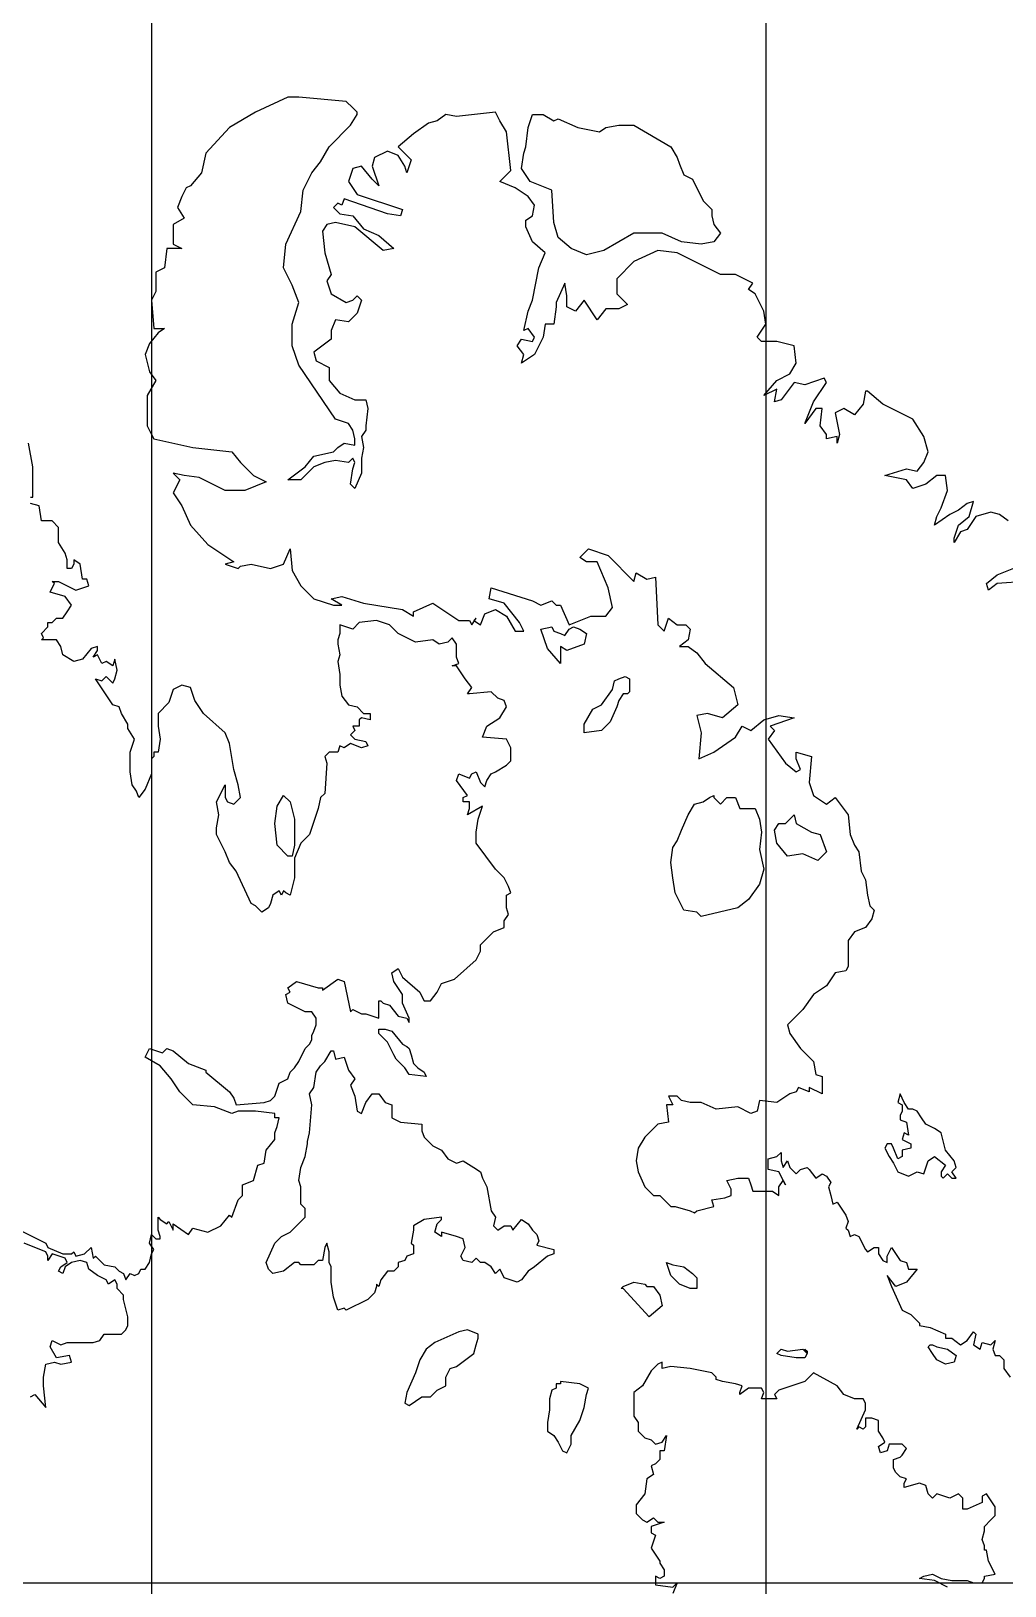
# Model space of a CAD drawing. Header units: millimetres. Extents: x 1844 to 27622, y 2629 to 17869.
# Drawn here: x 8287 to 9930, y 13203 to 15827 of the extents above; entities that cross this region are included whole.
import ezdxf

# ---------------------------------------------------------------- set-up
doc = ezdxf.new("R2010")
doc.units = ezdxf.units.MM
for name, color, linetype in [('COUNTRY', 212, 'Continuous'), ('MINOR_LAKE', 7, 'Continuous'), ('网格线', 251, 'Continuous')]:
    doc.layers.add(name, color=color, linetype=linetype)

msp = doc.modelspace()

# ---------------------------------------------------------------- linework, layer by layer
at = {"layer": 'COUNTRY', "linetype": 'Continuous', "lineweight": -3}
for points in [[(9935.6, 15000.2), (9921, 15011.2), (9906.4, 15014.8), (9880.8, 15007.5), (9866.2, 14985.6), (9855.3, 14982), (9844.3, 14963.7), (9844.3, 14971), (9851.6, 14992.9), (9869.9, 15007.5), (9877.2, 15033.1), (9866.2, 15029.4), (9851.6, 15018.5), (9837, 15011.2), (9811.5, 14992.9), (9815.1, 15007.5), (9822.4, 15022.1), (9833.4, 15051.3), (9829.7, 15076.9), (9815.1, 15076.9), (9796.9, 15062.3), (9775, 15055), (9764, 15069.6), (9727.5, 15076.9), (9764, 15087.8), (9782.3, 15084.2), (9793.2, 15098.8), (9800.5, 15117), (9793.2, 15142.5), (9775, 15171.7), (9723.9, 15197.3), (9698.3, 15219.2), (9694.7, 15219.2), (9691, 15197.3), (9676.4, 15179), (9658.2, 15190), (9643.6, 15182.7), (9650.9, 15146.2), (9647.3, 15131.6), (9647.3, 15142.5), (9629, 15138.9), (9629, 15146.2), (9618.1, 15160.8), (9621.7, 15190), (9610.8, 15190), (9592.5, 15164.4), (9607.1, 15200.9), (9629, 15233.8), (9625.4, 15241.1), (9592.5, 15230.1), (9574.3, 15233.8), (9552.4, 15204.6), (9541.4, 15200.9), (9545.1, 15222.8), (9523.2, 15211.9), (9545.1, 15237.4), (9567, 15248.4), (9577.9, 15266.6), (9574.3, 15295.8), (9545.1, 15303.1), (9519.5, 15303.1), (9512.2, 15310.4), (9526.8, 15332.3), (9523.2, 15354.2), (9508.6, 15383.4), (9497.6, 15390.7), (9504.9, 15401.7), (9475.7, 15416.3), (9450.2, 15416.3), (9377.2, 15452.8), (9344.3, 15456.4), (9304.2, 15438.2), (9275, 15409), (9275, 15383.4), (9293.2, 15365.2), (9278.6, 15357.9), (9256.7, 15357.9), (9242.1, 15339.6), (9220.2, 15372.5), (9205.6, 15354.2), (9191, 15361.5), (9191, 15379.8), (9187.4, 15401.7), (9172.8, 15368.8), (9172.8, 15361.5), (9169.2, 15332.3), (9154.6, 15332.3), (9150.9, 15310.4), (9136.3, 15281.2), (9114.4, 15266.6), (9118.1, 15281.2), (9107.1, 15295.8), (9114.4, 15306.8), (9132.7, 15303.1), (9136.3, 15310.4), (9125.4, 15325), (9118.1, 15321.4), (9125.4, 15354.2), (9132.7, 15372.5), (9143.6, 15427.2), (9154.6, 15452.8), (9132.7, 15471), (9121.7, 15496.6), (9121.7, 15507.5), (9132.7, 15514.8), (9136.3, 15533.1), (9125.4, 15547.7), (9103.5, 15562.3), (9077.9, 15573.2), (9096.2, 15591.5), (9088.9, 15657.1), (9077.9, 15675.4), (9070.6, 15690), (9004.9, 15682.7), (8986.7, 15686.3), (8972.1, 15675.4), (8957.5, 15671.7), (8931.9, 15653.5), (8906.4, 15631.6), (8928.3, 15609.7), (8921, 15587.8), (8917.3, 15598.8), (8906.4, 15617), (8888.1, 15624.3), (8866.2, 15613.3), (8862.6, 15598.8), (8873.5, 15565.9), (8862.6, 15576.9), (8844.3, 15598.8), (8829.7, 15595.1), (8822.4, 15573.2), (8837, 15551.3), (8913.7, 15525.8), (8910, 15514.8), (8888.1, 15518.5), (8815.1, 15544), (8811.5, 15533.1), (8804.2, 15536.7), (8796.9, 15529.4), (8807.8, 15518.5), (8829.7, 15514.8), (8848, 15492.9), (8873.5, 15482), (8899.1, 15460.1), (8880.8, 15456.4), (8833.4, 15496.6), (8800.5, 15503.9), (8785.9, 15500.2), (8778.6, 15489.3), (8782.3, 15452.8), (8793.2, 15416.3), (8785.9, 15405.3), (8793.2, 15383.4), (8818.8, 15368.8), (8829.7, 15372.5), (8837, 15379.8), (8844.3, 15372.5), (8837, 15350.6), (8822.4, 15336), (8800.5, 15339.6), (8793.2, 15321.4), (8793.2, 15306.8), (8764, 15284.9), (8767.7, 15270.3), (8789.6, 15259.3), (8789.6, 15237.4), (8807.8, 15215.5), (8833.4, 15204.6), (8851.6, 15204.6), (8855.3, 15190), (8851.6, 15160.8), (8851.6, 15153.5), (8844.3, 15142.5), (8848, 15124.3), (8844.3, 15106), (8844.3, 15080.5), (8833.4, 15055), (8826.1, 15062.3), (8829.7, 15087.8), (8833.4, 15098.8), (8829.7, 15106), (8822.4, 15098.8), (8800.5, 15102.4), (8782.3, 15098.8), (8764, 15091.5), (8742.1, 15069.6), (8720.2, 15069.6), (8749.4, 15091.5), (8764, 15109.7), (8796.9, 15117), (8804.2, 15124.3), (8815.1, 15131.6), (8833.4, 15127.9), (8833.4, 15138.9), (8829.7, 15153.5), (8822.4, 15164.4), (8800.5, 15171.7), (8738.5, 15263), (8727.5, 15295.8), (8727.5, 15332.3), (8738.5, 15368.8), (8727.5, 15398), (8712.9, 15427.2), (8716.6, 15467.4), (8742.1, 15522.1), (8745.8, 15558.6), (8760.4, 15587.8), (8775, 15606), (8789.6, 15631.6), (8826.1, 15668.1), (8837, 15686.3), (8837, 15690), (8829.7, 15697.3), (8818.8, 15708.2), (8738.5, 15715.5), (8720.2, 15715.5), (8665.5, 15690), (8621.7, 15664.4), (8581.6, 15620.6), (8574.3, 15587.8), (8556, 15565.9), (8548.7, 15562.3), (8541.4, 15547.7), (8534.1, 15529.4), (8545.1, 15511.2), (8526.8, 15500.2), (8526.8, 15467.4), (8541.4, 15460.1), (8515.9, 15460.1), (8512.2, 15427.2), (8497.6, 15419.9), (8497.6, 15387.1), (8490.3, 15372.5), (8494, 15325), (8512.2, 15325), (8501.3, 15317.7), (8486.7, 15299.5), (8479.4, 15281.2), (8486.7, 15252), (8497.6, 15237.4), (8483, 15211.9), (8483, 15160.8), (8490.3, 15146.2), (8494, 15138.9), (8559.7, 15124.3), (8625.4, 15117), (8640, 15098.8), (8661.9, 15076.9), (8683.7, 15065.9), (8647.3, 15051.3), (8614.4, 15051.3), (8570.6, 15073.2), (8545.1, 15076.9), (8526.8, 15080.5), (8537.8, 15069.6), (8526.8, 15047.7), (8541.4, 15025.8), (8556, 14992.9), (8585.2, 14960.1), (8629, 14930.9), (8614.4, 14927.2), (8636.3, 14919.9), (8640, 14923.6), (8658.2, 14927.2), (8691, 14919.9), (8712.9, 14927.2), (8723.9, 14952.8), (8727.5, 14916.3), (8742.1, 14890.7), (8764, 14868.8), (8796.9, 14857.9), (8811.5, 14857.9), (8793.2, 14868.8), (8811.5, 14872.5), (8848, 14861.5), (8913.7, 14850.6), (8931.9, 14839.6), (8931.9, 14846.9), (8964.8, 14861.5), (9008.6, 14832.3), (9026.8, 14832.3), (9030.5, 14825), (9037.8, 14836), (9034.1, 14832.3), (9045.1, 14825), (9052.4, 14843.3), (9070.6, 14850.6), (9088.9, 14839.6), (9103.5, 14814.1), (9118.1, 14814.1), (9110.8, 14828.7), (9085.2, 14861.5), (9059.7, 14868.8), (9063.3, 14887.1), (9132.7, 14865.2), (9147.3, 14857.9), (9165.5, 14865.2), (9172.8, 14857.9), (9180.1, 14857.9), (9194.7, 14825), (9231.2, 14839.6), (9256.7, 14839.6), (9267.7, 14854.2), (9260.4, 14887.1), (9242.1, 14930.9), (9223.9, 14930.9), (9212.9, 14938.2), (9227.5, 14952.8), (9260.4, 14941.8), (9304.2, 14898), (9307.8, 14912.6), (9326.1, 14901.7), (9340.7, 14905.3), (9344.3, 14825), (9355.3, 14814.1), (9362.6, 14836), (9377.2, 14825), (9391.8, 14825), (9399.1, 14817.7), (9395.4, 14799.5), (9380.8, 14788.5), (9395.4, 14788.5), (9410, 14777.6), (9424.6, 14759.3), (9472.1, 14719.2), (9479.4, 14690), (9453.8, 14668.1), (9428.3, 14675.4), (9410, 14671.7), (9417.3, 14642.5), (9413.7, 14598.8), (9439.2, 14609.7), (9475.7, 14635.2), (9486.7, 14653.5), (9501.3, 14646.2), (9523.2, 14664.4), (9548.7, 14671.7), (9574.3, 14668.1), (9534.1, 14653.5), (9541.4, 14646.2), (9530.5, 14631.6), (9559.7, 14591.5), (9577.9, 14576.9), (9585.2, 14580.5), (9577.9, 14598.8), (9577.9, 14609.7), (9603.5, 14602.4), (9599.8, 14558.6), (9607.1, 14536.7), (9629, 14522.1), (9643.6, 14533.1), (9665.5, 14503.9), (9669.2, 14471), (9676.4, 14452.8), (9683.7, 14441.8), (9687.4, 14409), (9694.7, 14394.4), (9698.3, 14368.8), (9702, 14350.6), (9709.3, 14343.3), (9705.6, 14328.7), (9694.7, 14314.1), (9676.4, 14306.8), (9665.5, 14292.2), (9665.5, 14248.4), (9661.9, 14241.1), (9643.6, 14237.4), (9629, 14215.5), (9607.1, 14200.9), (9588.9, 14175.4), (9563.3, 14149.8), (9567, 14135.2), (9585.2, 14109.7), (9607.1, 14087.8), (9610.8, 14065.9), (9621.7, 14062.3), (9621.7, 14033.1), (9599.8, 14044), (9599.8, 14036.7), (9581.6, 14044), (9577.9, 14036.7), (9567, 14033.1), (9545.1, 14018.5), (9515.9, 14022.1), (9512.2, 14003.9), (9501.3, 14000.2), (9479.4, 14011.2), (9442.9, 14007.5), (9417.3, 14018.5), (9399.1, 14018.5), (9384.5, 14022.1), (9377.2, 14029.4), (9362.6, 14029.4), (9369.9, 14014.8), (9358.9, 14014.8), (9362.6, 13985.6), (9344.3, 13982), (9322.4, 13960.1), (9311.5, 13941.8), (9307.8, 13919.9), (9311.5, 13901.7), (9322.4, 13876.1), (9337, 13861.5), (9348, 13861.5), (9366.2, 13843.3), (9373.5, 13843.3), (9399.1, 13836), (9406.4, 13832.3), (9410, 13836), (9439.2, 13843.3), (9435.6, 13854.2), (9457.5, 13857.9), (9468.4, 13861.5), (9468.4, 13872.5), (9461.1, 13887.1), (9479.4, 13890.7), (9497.6, 13890.7), (9501.3, 13879.8), (9504.9, 13868.8), (9537.8, 13868.8), (9548.7, 13861.5), (9548.7, 13876.1), (9556, 13887.1), (9559.7, 13879.8), (9548.7, 13901.7), (9530.5, 13905.3), (9530.5, 13923.6), (9545.1, 13927.2), (9552.4, 13934.5), (9552.4, 13919.9), (9556, 13909), (9563.3, 13919.9), (9567, 13909), (9577.9, 13898), (9585.2, 13905.3), (9596.2, 13909), (9599.8, 13905.3), (9610.8, 13890.7), (9621.7, 13898), (9629, 13894.4), (9636.3, 13883.4), (9632.7, 13876.1), (9636.3, 13861.5), (9640, 13846.9), (9647.3, 13850.6), (9661.9, 13828.7), (9665.5, 13817.7), (9661.9, 13806.8), (9665.5, 13803.1), (9669.2, 13792.2), (9676.4, 13795.8), (9683.7, 13792.2), (9694.7, 13770.3), (9698.3, 13766.6), (9709.3, 13773.9), (9716.6, 13773.9), (9716.6, 13763), (9723.9, 13752), (9731.2, 13748.4), (9731.2, 13759.3), (9738.5, 13773.9), (9753.1, 13752), (9764, 13748.4), (9767.7, 13737.4), (9782.3, 13737.4), (9764, 13715.5), (9745.8, 13708.2), (9731.2, 13726.5), (9738.5, 13708.2), (9756.7, 13668.1), (9771.3, 13660.8), (9785.9, 13646.2), (9785.9, 13642.5)], [(9256.7, 15664.4), (9278.6, 15668.1), (9304.2, 15668.1), (9366.2, 15631.6), (9377.2, 15613.3), (9380.8, 15602.4), (9388.1, 15584.2), (9402.7, 15576.9), (9421, 15540.4), (9435.6, 15525.8), (9435.6, 15514.8), (9439.2, 15500.2), (9450.2, 15485.6), (9439.2, 15471), (9417.3, 15467.4), (9384.5, 15471), (9351.6, 15485.6), (9304.2, 15485.6), (9253.1, 15456.4), (9223.9, 15449.1), (9198.3, 15460.1), (9176.4, 15478.3), (9169.2, 15503.9), (9165.5, 15558.6), (9129, 15573.2), (9114.4, 15595.1), (9118.1, 15620.6), (9121.7, 15631.6), (9125.4, 15664.4), (9132.7, 15686.3), (9150.9, 15686.3), (9169.2, 15675.4), (9176.4, 15679), (9209.3, 15664.4), (9245.8, 15657.1), (9256.7, 15664.4)], [(8285.9, 15040.4), (8289.6, 15040.4), (8289.6, 15065.9), (8289.6, 15091.5), (8282.3, 15131.6)], [(8253.1, 13810.4), (8311.5, 13781.2), (8315.1, 13773.9), (8340.7, 13763), (8355.3, 13763), (8358.9, 13766.6), (8362.6, 13759.3), (8377.2, 13763), (8388.1, 13773.9), (8391.8, 13755.7), (8395.4, 13759.3), (8410, 13744.7), (8428.3, 13741.1), (8435.6, 13733.8), (8442.9, 13730.1), (8446.5, 13719.2), (8453.8, 13730.1), (8461.1, 13726.5), (8468.4, 13730.1), (8472.1, 13737.4), (8479.4, 13737.4), (8486.7, 13748.4), (8490.3, 13763), (8494, 13770.3), (8486.7, 13781.2), (8490.3, 13795.8), (8497.6, 13788.5), (8504.9, 13788.5), (8504.9, 13792.2), (8501.3, 13803.1), (8501.3, 13814.1), (8501.3, 13825), (8504.9, 13821.4), (8515.9, 13814.1), (8519.5, 13817.7), (8526.8, 13803.1), (8526.8, 13810.4), (8526.8, 13814.1), (8552.4, 13795.8), (8559.7, 13806.8), (8585.2, 13799.5), (8607.1, 13810.4), (8621.7, 13828.7), (8625.4, 13825), (8636.3, 13854.2), (8643.6, 13861.5), (8643.6, 13879.8), (8661.9, 13887.1), (8669.2, 13912.6), (8680.1, 13916.3), (8683.7, 13938.2), (8698.3, 13956.4), (8698.3, 13967.4), (8702, 13978.3), (8705.6, 13992.9), (8698.3, 13992.9), (8698.3, 14000.2), (8665.5, 14003.9), (8636.3, 14003.9), (8625.4, 14000.2), (8596.2, 14011.2), (8559.7, 14014.8), (8537.8, 14036.7), (8523.2, 14058.6), (8504.9, 14080.5), (8479.4, 14095.1), (8486.7, 14109.7), (8508.6, 14102.4), (8515.9, 14109.7), (8526.8, 14106), (8552.4, 14084.2), (8581.6, 14073.2), (8581.6, 14069.6), (8621.7, 14036.7), (8629, 14025.8), (8632.7, 14014.8), (8680.1, 14018.5), (8691, 14022.1), (8698.3, 14029.4), (8705.6, 14051.3), (8720.2, 14058.6), (8723.9, 14069.6), (8731.2, 14076.9), (8738.5, 14087.8), (8749.4, 14109.7), (8756.7, 14117), (8760.4, 14124.3), (8760.4, 14131.6), (8764, 14138.9), (8767.7, 14149.8), (8767.7, 14160.8), (8760.4, 14171.7), (8749.4, 14171.7), (8720.2, 14186.3), (8716.6, 14200.9), (8723.9, 14204.6), (8720.2, 14211.9), (8734.8, 14222.8), (8771.3, 14211.9), (8778.6, 14211.9), (8778.6, 14208.2), (8804.2, 14226.5), (8815.1, 14222.8), (8826.1, 14171.7), (8829.7, 14175.4), (8844.3, 14168.1), (8851.6, 14168.1), (8873.5, 14160.8), (8873.5, 14190), (8877.2, 14190), (8880.8, 14186.3), (8891.8, 14182.7), (8906.4, 14164.4), (8921, 14160.8), (8924.6, 14153.5), (8924.6, 14160.8), (8913.7, 14186.3), (8913.7, 14200.9), (8899.1, 14222.8), (8895.4, 14237.4), (8906.4, 14244.7), (8913.7, 14230.1), (8942.9, 14204.6), (8946.5, 14197.3), (8950.2, 14190), (8961.1, 14190), (8972.1, 14204.6), (8979.4, 14219.2), (9001.3, 14226.5), (9037.8, 14259.3), (9045.1, 14273.9), (9045.1, 14284.9), (9059.7, 14299.5), (9067, 14306.8), (9085.2, 14314.1), (9085.2, 14325), (9092.5, 14336), (9088.9, 14346.9), (9088.9, 14368.8), (9096.2, 14372.5), (9092.5, 14383.4), (9085.2, 14398), (9070.6, 14412.6), (9037.8, 14456.4), (9037.8, 14474.7), (9041.4, 14496.6), (9048.7, 14518.5), (9023.2, 14503.9), (9026.8, 14514.8), (9026.8, 14525.8), (9015.9, 14525.8), (9015.9, 14533.1), (9023.2, 14536.7), (9004.9, 14562.3), (9008.6, 14573.2), (9026.8, 14565.9), (9030.5, 14573.2), (9037.8, 14576.9), (9045.1, 14558.6), (9052.4, 14551.3), (9056, 14562.3), (9063.3, 14573.2), (9070.6, 14576.9), (9088.9, 14587.8), (9096.2, 14595.1), (9096.2, 14617), (9088.9, 14631.6), (9048.7, 14635.2), (9056, 14653.5), (9077.9, 14668.1), (9088.9, 14686.3), (9085.2, 14697.3), (9074.3, 14700.9), (9063.3, 14711.9), (9026.8, 14708.2), (9023.2, 14708.2), (9030.5, 14719.2), (9019.5, 14733.8), (9004.9, 14755.7), (8997.6, 14755.7), (9008.6, 14759.3), (9004.9, 14770.3), (9004.9, 14792.2), (8997.6, 14803.1), (8990.3, 14795.8), (8975.7, 14792.2), (8964.8, 14799.5), (8935.6, 14795.8), (8906.4, 14810.4), (8891.8, 14825), (8869.9, 14832.3), (8840.7, 14828.7), (8829.7, 14817.7), (8807.8, 14825), (8807.8, 14810.4), (8804.2, 14799.5), (8804.2, 14792.2), (8807.8, 14773.9), (8804.2, 14763), (8807.8, 14741.1), (8807.8, 14733.8), (8807.8, 14722.8), (8811.5, 14704.6), (8822.4, 14690), (8837, 14686.3), (8848, 14675.4), (8858.9, 14675.4), (8858.9, 14664.4), (8844.3, 14668.1), (8840.7, 14664.4), (8840.7, 14653.5), (8829.7, 14653.5), (8833.4, 14646.2), (8826.1, 14638.9), (8833.4, 14631.6), (8851.6, 14627.9), (8855.3, 14620.6), (8844.3, 14617), (8826.1, 14624.3), (8815.1, 14617), (8807.8, 14620.6), (8804.2, 14609.7), (8789.6, 14609.7), (8782.3, 14602.4), (8785.9, 14591.5), (8782.3, 14540.4), (8775, 14533.1), (8771.3, 14514.8), (8756.7, 14471), (8742.1, 14456.4), (8731.2, 14430.9), (8731.2, 14423.6), (8731.2, 14398), (8723.9, 14368.8), (8716.6, 14372.5), (8712.9, 14376.1), (8709.3, 14368.8), (8705.6, 14376.1), (8694.7, 14368.8), (8691, 14354.2), (8687.4, 14346.9), (8676.4, 14339.6), (8665.5, 14350.6), (8658.2, 14354.2), (8632.7, 14409), (8621.7, 14423.6), (8614.4, 14441.8), (8599.8, 14471), (8599.8, 14482), (8603.5, 14503.9), (8599.8, 14525.8), (8614.4, 14555), (8614.4, 14533.1), (8618.1, 14525.8), (8629, 14522.1), (8640, 14533.1), (8636.3, 14555), (8629, 14580.5), (8621.7, 14624.3), (8614.4, 14642.5), (8577.9, 14675.4), (8563.3, 14697.3), (8556, 14719.2), (8541.4, 14722.8), (8526.8, 14715.5), (8519.5, 14693.6), (8501.3, 14675.4), (8501.3, 14653.5), (8504.9, 14631.6), (8501.3, 14609.7), (8494, 14609.7), (8494, 14602.4), (8490.3, 14598.8), (8490.3, 14573.2), (8479.4, 14547.7), (8468.4, 14533.1), (8464.8, 14544), (8457.5, 14555), (8453.8, 14576.9), (8453.8, 14587.8), (8453.8, 14609.7), (8461.1, 14631.6), (8450.2, 14649.8), (8450.2, 14657.1), (8439.2, 14675.4), (8435.6, 14686.3), (8424.6, 14690), (8395.4, 14733.8), (8406.4, 14730.1), (8413.7, 14737.4), (8424.6, 14726.5), (8428.3, 14733.8), (8431.9, 14748.4), (8428.3, 14766.6), (8424.6, 14755.7), (8413.7, 14763), (8406.4, 14759.3), (8399.1, 14773.9), (8391.8, 14770.3), (8399.1, 14781.2), (8399.1, 14788.5), (8388.1, 14784.9), (8373.5, 14766.6), (8358.9, 14763), (8340.7, 14773.9), (8337, 14788.5), (8329.7, 14799.5), (8304.2, 14799.5), (8307.8, 14803.1), (8304.2, 14810.4), (8315.1, 14821.4), (8315.1, 14828.7), (8322.4, 14828.7), (8329.7, 14836), (8340.7, 14836), (8348, 14846.9), (8355.3, 14857.9), (8344.3, 14872.5), (8318.8, 14879.8), (8318.8, 14879.8), (8322.4, 14887.1), (8326.1, 14894.4), (8322.4, 14898), (8333.4, 14898), (8362.6, 14883.4), (8384.5, 14890.7), (8380.8, 14901.7), (8373.5, 14901.7), (8369.9, 14927.2), (8358.9, 14934.5), (8358.9, 14927.2), (8355.3, 14919.9), (8348, 14919.9), (8348, 14934.5), (8344.3, 14945.5), (8333.4, 14963.7), (8333.4, 14971), (8333.4, 14989.3), (8322.4, 15000.2), (8304.2, 15000.2), (8300.5, 15025.8), (8285.9, 15029.4)], [(9964.8, 14898), (9917.3, 14894.4), (9902.7, 14883.4), (9899.1, 14894.4), (9917.3, 14909), (9953.8, 14923.6)], [(9165.5, 14821.4), (9169.2, 14814.1), (9180.1, 14810.4), (9187.4, 14806.8), (9194.7, 14817.7), (9202, 14821.4), (9212.9, 14817.7), (9223.9, 14810.4), (9220.2, 14792.2), (9191, 14781.2), (9180.1, 14788.5), (9180.1, 14759.3), (9158.2, 14784.9), (9147.3, 14817.7), (9165.5, 14821.4)], [(9278.6, 14697.3), (9275, 14686.3), (9264, 14660.8), (9249.4, 14646.2), (9220.2, 14642.5), (9220.2, 14657.1), (9234.8, 14682.7), (9249.4, 14690), (9267.7, 14715.5), (9271.3, 14730.1), (9278.6, 14733.8), (9289.6, 14737.4), (9296.9, 14733.8), (9296.9, 14711.9), (9293.2, 14708.2), (9285.9, 14708.2), (9278.6, 14697.3)], [(8723.9, 14525.8), (8723.9, 14525.8), (8731.2, 14496.6), (8731.2, 14452.8), (8727.5, 14434.5), (8720.2, 14434.5), (8702, 14452.8), (8698.3, 14489.3), (8702, 14518.5), (8712.9, 14536.7), (8723.9, 14525.8)], [(9431.9, 14533.1), (9439.2, 14536.7), (9439.2, 14533.1), (9450.2, 14522.1), (9461.1, 14533.1), (9475.7, 14533.1), (9483, 14514.8), (9494, 14514.8), (9508.6, 14514.8), (9515.9, 14496.6), (9519.5, 14474.7), (9515.9, 14445.5), (9523.2, 14412.6), (9515.9, 14387.1), (9497.6, 14361.5), (9479.4, 14346.9), (9417.3, 14332.3), (9410, 14339.6), (9388.1, 14343.3), (9373.5, 14372.5), (9369.9, 14398), (9366.2, 14423.6), (9369.9, 14449.1), (9377.2, 14460.1), (9384.5, 14478.3), (9395.4, 14503.9), (9406.4, 14522.1), (9421, 14525.8), (9431.9, 14533.1)], [(9541.4, 14478.3), (9548.7, 14489.3), (9559.7, 14489.3), (9574.3, 14503.9), (9577.9, 14489.3), (9603.5, 14474.7), (9618.1, 14471), (9629, 14441.8), (9614.4, 14427.2), (9588.9, 14438.2), (9563.3, 14434.5), (9545.1, 14456.4), (9541.4, 14478.3)], [(8913.7, 14117), (8921, 14113.3), (8924.6, 14109.7), (8928.3, 14098.8), (8931.9, 14084.2), (8939.2, 14076.9), (8950.2, 14069.6), (8953.8, 14062.3), (8924.6, 14065.9), (8917.3, 14076.9), (8902.7, 14091.5), (8899.1, 14098.8), (8888.1, 14120.6), (8873.5, 14135.2), (8873.5, 14142.5), (8884.5, 14142.5), (8895.4, 14138.9), (8913.7, 14117)], [(8782.3, 14087.8), (8793.2, 14106), (8796.9, 14106), (8800.5, 14091.5), (8815.1, 14095.1), (8822.4, 14073.2), (8833.4, 14058.6), (8826.1, 14047.7), (8833.4, 14029.4), (8837, 14003.9), (8844.3, 14000.2), (8851.6, 14018.5), (8862.6, 14033.1), (8873.5, 14033.1), (8884.5, 14018.5), (8895.4, 14014.8), (8895.4, 13992.9), (8910, 13985.6), (8946.5, 13982), (8946.5, 13971), (8950.2, 13960.1), (8964.8, 13945.5), (8979.4, 13938.2), (8990.3, 13923.6), (9004.9, 13916.3), (9015.9, 13919.9), (9034.1, 13909), (9045.1, 13901.7), (9048.7, 13890.7), (9056, 13876.1), (9063.3, 13836), (9070.6, 13825), (9067, 13810.4), (9074.3, 13803.1), (9085.2, 13810.4), (9096.2, 13810.4), (9099.8, 13803.1), (9114.4, 13821.4), (9125.4, 13814.1), (9132.7, 13803.1), (9140, 13795.8), (9143.6, 13784.9), (9140, 13777.6), (9169.2, 13770.3), (9169.2, 13763), (9158.2, 13759.3), (9136.3, 13741.1), (9125.4, 13733.8), (9114.4, 13719.2), (9107.1, 13715.5), (9085.2, 13722.8), (9081.6, 13730.1), (9077.9, 13737.4), (9070.6, 13730.1), (9063.3, 13741.1), (9052.4, 13748.4), (9045.1, 13748.4), (9037.8, 13755.7), (9030.5, 13748.4), (9015.9, 13752), (9012.2, 13759.3), (9019.5, 13773.9), (9015.9, 13788.5), (9004.9, 13792.2), (8979.4, 13799.5), (8979.4, 13795.8), (8979.4, 13792.2), (8968.4, 13799.5), (8972.1, 13814.1), (8979.4, 13821.4), (8979.4, 13825), (8950.2, 13821.4), (8931.9, 13810.4), (8931.9, 13803.1), (8928.3, 13781.2), (8931.9, 13777.6), (8931.9, 13763), (8921, 13759.3), (8917.3, 13752), (8906.4, 13748.4), (8906.4, 13741.1), (8899.1, 13733.8), (8888.1, 13733.8), (8877.2, 13719.2), (8873.5, 13708.2), (8869.9, 13711.9), (8869.9, 13708.2), (8866.2, 13697.3), (8855.3, 13686.3), (8818.8, 13668.1), (8815.1, 13671.7), (8804.2, 13668.1), (8796.9, 13690), (8793.2, 13715.5), (8793.2, 13741.1), (8789.6, 13748.4), (8789.6, 13766.6), (8785.9, 13781.2), (8782.3, 13773.9), (8778.6, 13752), (8771.3, 13752), (8764, 13744.7), (8742.1, 13744.7), (8738.5, 13748.4), (8731.2, 13748.4), (8712.9, 13733.8), (8694.7, 13730.1), (8687.4, 13737.4), (8683.7, 13748.4), (8698.3, 13781.2), (8709.3, 13792.2), (8723.9, 13799.5), (8749.4, 13825), (8749.4, 13839.6), (8742.1, 13846.9), (8742.1, 13876.1), (8738.5, 13887.1), (8742.1, 13909), (8749.4, 13927.2), (8753.1, 13949.1), (8753.1, 13952.8), (8756.7, 13967.4), (8760.4, 14014.8), (8756.7, 14033.1), (8764, 14044), (8767.7, 14069.6), (8775, 14080.5), (8782.3, 14087.8)], [(8285.9, 13522.1), (8293.2, 13525.8), (8311.5, 13503.9), (8307.8, 13540.4), (8307.8, 13555), (8311.5, 13576.9), (8326.1, 13580.5), (8337, 13576.9), (8355.3, 13580.5), (8351.6, 13591.5), (8329.7, 13587.8), (8318.8, 13606), (8322.4, 13617), (8337, 13609.7), (8348, 13613.3), (8380.8, 13613.3), (8391.8, 13613.3), (8402.7, 13617), (8410, 13627.9), (8439.2, 13627.9), (8446.5, 13635.2), (8450.2, 13642.5), (8450.2, 13657.1), (8442.9, 13686.3), (8442.9, 13693.6), (8431.9, 13704.6), (8431.9, 13711.9), (8428.3, 13719.2), (8417.3, 13711.9), (8413.7, 13719.2), (8399.1, 13726.5), (8384.5, 13737.4), (8380.8, 13748.4), (8369.9, 13752), (8355.3, 13748.4), (8344.3, 13741.1), (8340.7, 13730.1), (8333.4, 13733.8), (8337, 13741.1), (8348, 13748.4), (8344.3, 13755.7), (8322.4, 13763), (8315.1, 13752), (8315.1, 13759.3), (8311.5, 13766.6), (8293.2, 13773.9), (8275, 13781.2)], [(9358.9, 13748.4), (9369.9, 13744.7), (9388.1, 13741.1), (9402.7, 13730.1), (9410, 13722.8), (9410, 13704.6), (9399.1, 13704.6), (9380.8, 13711.9), (9366.2, 13726.5), (9358.9, 13748.4)], [(9285.9, 13704.6), (9282.3, 13704.6), (9285.9, 13708.2), (9304.2, 13715.5), (9322.4, 13711.9), (9326.1, 13708.2), (9337, 13708.2), (9348, 13693.6), (9351.6, 13675.4), (9329.7, 13657.1), (9285.9, 13704.6)], [(9008.6, 13631.6), (8968.4, 13613.3), (8953.8, 13602.4), (8942.9, 13584.2), (8935.6, 13562.3), (8921, 13529.4), (8917.3, 13511.2), (8924.6, 13507.5), (8946.5, 13522.1), (8961.1, 13522.1), (8972.1, 13533.1), (8986.7, 13540.4), (8986.7, 13555), (8994, 13569.6), (9004.9, 13573.2), (9034.1, 13595.1), (9037.8, 13609.7), (9041.4, 13620.6), (9041.4, 13627.9), (9023.2, 13635.2), (9008.6, 13631.6)], [(9785.9, 13642.5), (9804.2, 13638.9), (9829.7, 13627.9), (9829.7, 13620.6), (9840.7, 13620.6), (9855.3, 13609.7), (9866.2, 13617), (9877.2, 13631.6), (9880.8, 13627.9), (9877.2, 13609.7), (9888.1, 13602.4), (9891.8, 13613.3), (9906.4, 13609.7), (9913.7, 13617), (9910, 13602.4), (9913.7, 13591.5), (9921, 13591.5), (9928.3, 13584.2), (9928.3, 13569.6), (9939.2, 13555)], [(9596.2, 13595.1), (9592.5, 13602.4), (9596.2, 13598.8), (9596.2, 13595.1), (9592.5, 13587.8), (9577.9, 13587.8), (9552.4, 13591.5), (9545.1, 13595.1), (9552.4, 13602.4), (9563.3, 13598.8), (9588.9, 13602.4), (9596.2, 13595.1)], [(9804.2, 13609.7), (9807.8, 13609.7), (9815.1, 13606), (9833.4, 13602.4), (9848, 13591.5), (9844.3, 13580.5), (9829.7, 13576.9), (9815.1, 13584.2), (9807.8, 13595.1), (9800.5, 13606), (9804.2, 13609.7)], [(9833.4, 13200.9), (9811.5, 13211.9), (9785.9, 13215.5), (9793.2, 13219.2), (9807.8, 13222.8), (9822.4, 13215.5), (9840.7, 13211.9), (9866.2, 13211.9), (9877.2, 13208.2), (9891.8, 13208.2), (9895.4, 13215.5), (9895.4, 13219.2), (9913.7, 13222.8), (9902.7, 13244.7), (9899.1, 13263), (9895.4, 13263), (9895.4, 13270.3), (9891.8, 13281.2), (9895.4, 13295.8), (9895.4, 13303.1), (9906.4, 13314.1), (9913.7, 13321.4), (9913.7, 13328.7), (9913.7, 13336), (9899.1, 13357.9), (9891.8, 13354.2), (9891.8, 13343.3), (9866.2, 13332.3), (9858.9, 13332.3), (9858.9, 13343.3), (9858.9, 13350.6), (9851.6, 13357.9), (9837, 13350.6), (9815.1, 13357.9), (9807.8, 13350.6), (9800.5, 13357.9), (9796.9, 13372.5), (9785.9, 13376.1), (9760.4, 13368.8), (9760.4, 13376.1), (9764, 13383.4), (9753.1, 13387.1), (9745.8, 13394.4), (9742.1, 13401.7), (9742.1, 13416.3), (9753.1, 13419.9), (9756.7, 13423.6), (9764, 13434.5), (9756.7, 13441.8), (9745.8, 13441.8), (9734.8, 13441.8), (9731.2, 13430.9), (9720.2, 13427.2), (9716.6, 13438.2), (9727.5, 13445.5), (9723.9, 13452.8), (9716.6, 13463.7), (9716.6, 13482), (9705.6, 13485.6), (9694.7, 13485.6), (9694.7, 13471), (9691, 13467.4), (9683.7, 13471), (9680.1, 13467.4), (9694.7, 13500.2), (9694.7, 13511.2), (9691, 13518.5), (9676.4, 13518.5), (9658.2, 13525.8), (9647.3, 13540.4), (9607.1, 13562.3), (9592.5, 13547.7), (9548.7, 13533.1), (9541.4, 13525.8), (9545.1, 13518.5), (9519.5, 13518.5), (9523.2, 13529.4), (9519.5, 13536.7), (9497.6, 13536.7), (9483, 13525.8), (9483, 13529.4), (9486.7, 13540.4), (9475.7, 13544), (9453.8, 13547.7), (9442.9, 13551.3), (9442.9, 13555), (9435.6, 13562.3), (9399.1, 13569.6), (9366.2, 13573.2), (9351.6, 13569.6), (9351.6, 13580.5), (9344.3, 13576.9), (9333.4, 13565.9), (9318.8, 13540.4), (9304.2, 13529.4), (9304.2, 13525.8), (9304.2, 13507.5), (9304.2, 13489.3), (9311.5, 13478.3), (9311.5, 13463.7), (9322.4, 13452.8), (9333.4, 13449.1), (9340.7, 13441.8), (9351.6, 13445.5), (9358.9, 13456.4), (9355.3, 13430.9), (9348, 13430.9), (9348, 13416.3), (9340.7, 13409), (9333.4, 13405.3), (9337, 13390.7), (9326.1, 13383.4), (9322.4, 13357.9), (9307.8, 13339.6), (9307.8, 13325), (9318.8, 13314.1), (9326.1, 13310.4), (9337, 13317.7), (9344.3, 13310.4), (9355.3, 13310.4), (9355.3, 13310.4), (9333.4, 13303.1), (9333.4, 13292.2), (9340.7, 13288.5), (9333.4, 13266.6), (9348, 13244.7), (9348, 13241.1), (9355.3, 13230.1), (9355.3, 13219.2), (9348, 13215.5), (9340.7, 13219.2), (9340.7, 13204.6), (9369.9, 13200.9), (9377.2, 13208.2), (9369.9, 13190)], [(9180.1, 13547.7), (9180.1, 13544), (9172.8, 13544), (9172.8, 13536.7), (9165.5, 13533.1), (9161.9, 13518.5), (9161.9, 13500.2), (9158.2, 13478.3), (9158.2, 13463.7), (9169.2, 13456.4), (9176.4, 13445.5), (9183.7, 13430.9), (9191, 13427.2), (9198.3, 13441.8), (9198.3, 13456.4), (9212.9, 13482), (9220.2, 13503.9), (9223.9, 13525.8), (9227.5, 13536.7), (9212.9, 13544), (9180.1, 13547.7)]]:
    msp.add_lwpolyline(points, dxfattribs=at)
at = {"layer": 'MINOR_LAKE', "linetype": 'Continuous', "lineweight": -3}
msp.add_lwpolyline([(9753.1, 14033.1), (9749.4, 14018.5), (9756.7, 14014.8), (9756.7, 14003.9), (9753.1, 13996.6), (9753.1, 13989.3), (9764, 13985.6), (9767.7, 13963.7), (9760.4, 13967.4), (9756.7, 13956.4), (9771.3, 13949.1), (9771.3, 13941.8), (9756.7, 13938.2), (9756.7, 13927.2), (9749.4, 13923.6), (9742.1, 13941.8), (9738.5, 13949.1), (9731.2, 13949.1), (9727.5, 13941.8), (9734.8, 13927.2), (9742.1, 13916.3), (9749.4, 13901.7), (9767.7, 13894.4), (9782.3, 13901.7), (9793.2, 13898), (9800.5, 13919.9), (9811.5, 13927.2), (9829.7, 13912.6), (9822.4, 13901.7), (9822.4, 13894.4), (9826.1, 13890.7), (9833.4, 13898), (9840.7, 13890.7), (9848, 13890.7), (9840.7, 13901.7), (9848, 13909), (9844.3, 13919.9), (9829.7, 13938.2), (9822.4, 13967.4), (9811.5, 13974.7), (9796.9, 13982), (9789.6, 13992.9), (9782.3, 14003.9), (9775, 14007.5), (9767.7, 14007.5), (9760.4, 14018.5), (9753.1, 14033.1)], dxfattribs=at)
at = {"layer": '网格线', "linetype": 'Continuous'}
for points in [[(8490.3, 17638.9), (8490.3, 2828.7)], [(9526.8, 17638.9), (9526.8, 2828.7)], [(2271.3, 13208.2), (27147.3, 13208.2)]]:
    msp.add_lwpolyline(points, dxfattribs=at)

doc.saveas('drawing.dxf')
